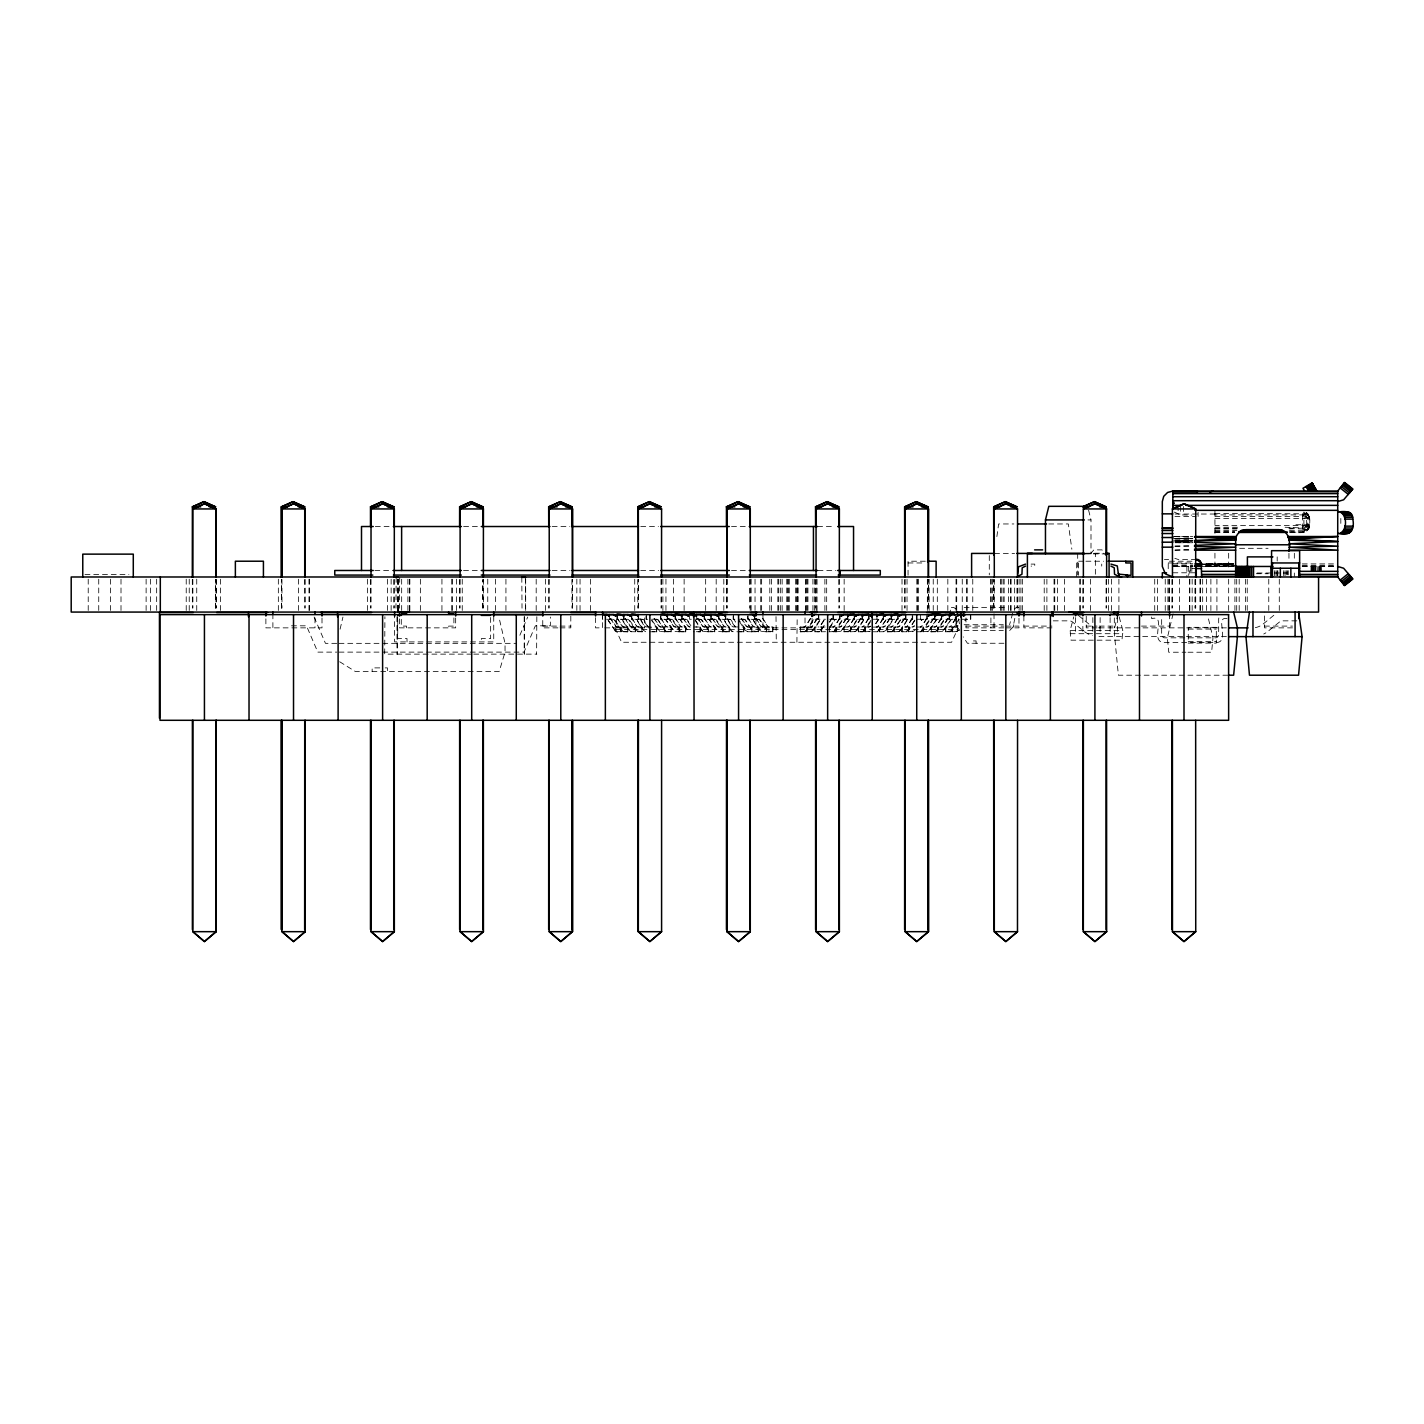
<?xml version="1.0" encoding="UTF-8"?>
<svg xmlns="http://www.w3.org/2000/svg" width="1424" height="1424" viewBox="0 0 1424 1424"><rect width="100%" height="100%" fill="white"/><g stroke="black" fill="none" stroke-linecap="round" stroke-linejoin="round"><path stroke-width="0.75" stroke-dasharray="5 3.75" d="M806.803 631.775L806.821 627.005L806.803 631.775L811.733 631.615M821.328 631.775L821.345 627.005L821.328 631.775L825.884 631.722M835.852 631.775L835.87 627.005L835.852 631.775L841.157 631.473L849.185 620.152A4.681 3.311 -90 0 1 850.431 619.333M850.395 631.775L850.413 627.005L850.395 631.775L855.326 631.615M864.92 631.775L864.938 627.005L864.92 631.775L870.206 631.473M879.445 631.775L879.462 627.005L879.445 631.775L884.001 631.722L892.563 619.921A4.592 3.24 -90 0 1 893.578 619.333L894.806 619.244M893.969 631.775L893.987 627.005L893.969 631.775L898.9 631.615M908.494 631.775L908.512 627.005L908.494 631.775L914.849 630.779M923.019 631.775L923.037 627.005L923.019 631.775L929.035 631.063L936.351 620.152A4.681 3.311 -90 0 1 937.579 619.333L938.38 619.244M937.544 631.775L937.562 627.005L937.544 631.775L942.848 631.473L950.876 620.152A4.681 3.311 -90 0 1 952.122 619.333L952.905 619.244M952.069 631.775L952.086 627.005L952.069 631.775L957.017 631.615M776.009 616.574L776.294 642.26M796.906 642.26L797.191 616.574M1303.903 512.017C1307.641 517.446 1307.641 526.399 1303.903 531.828L1302.64 532.202M956.18 616.574L957.498 629.408L951.606 642.26L621.594 642.26L615.702 629.408L617.019 616.574M1289.485 532.451C1295.591 531.686 1306.805 535.513 1309.421 527.254C1309.635 522.359 1311.219 515.381 1306.146 512.337M1119.193 616.859L1122.842 630.476L1121.97 640.177L1071.008 640.177L1070.136 630.476L1073.767 616.859M996.871 536.581L998.616 523.961L1013.87 523.961M1214.939 516.592L1302.64 516.592L1306.235 512.711L1309.119 516.52L1308.709 525.438L1306.146 531.508M1309.421 525.438L1308.709 528.945L1304.455 532.202L1289.485 532.202M627.361 627.112L627.361 631.775M641.886 627.112L641.886 631.775M656.428 627.112L656.428 631.775M670.971 627.005L670.953 631.775M685.478 627.112L685.478 631.775M700.003 627.112L700.003 631.775M714.528 627.112L714.528 631.775M729.052 627.112L729.052 631.775M743.577 627.112L743.577 631.775M758.12 627.112L758.12 631.775M772.645 627.112L772.645 631.775M1012.678 613.246L1009.58 624.727M1009.652 630.512L1013.123 626.987L1015.383 615.31M1289.485 528.945L1303.903 528.019L1303.903 515.826L1302.64 514.901L1214.939 514.901M340.087 629.177L342.935 617.037M1117.929 614.047L1114.636 627.859L1114.636 636.635L1118.392 675.207L1229.197 675.207M1173.073 613.833L1167.36 637.827L1168.73 652.228L1185.889 652.228M1090.499 553.9L1093.846 549.878L1101.873 549.878L1103.707 551.07M1188.542 575.438L1190.393 568.568L1195.306 568.568M1289.485 531.508L1306.235 531.134L1309.653 525.438L1214.939 525.438M519.867 635.246L527.699 617.037M1214.939 518.407L1309.653 518.407L1306.235 512.711L1308.033 513.975L1306.235 516.503L1304.455 518.407L1302.64 516.592M810.363 618.39L805.503 626.097A4.681 3.311 -90 0 1 804.275 626.916M810.808 618.39L805.717 626.311A4.592 3.24 90 0 1 804.702 626.916L803.474 627.005M817.073 618.39L811.983 626.311A4.592 3.24 -90 0 1 810.986 626.916M817.518 618.39L812.659 626.097A4.681 3.311 90 0 1 811.413 626.916L810.185 627.005M823.731 620.259L820.046 626.097A4.681 3.311 -90 0 1 818.8 626.916M824.176 620.259L820.242 626.311A4.592 3.24 90 0 1 819.227 626.916L817.999 627.005M829.284 622.11L831.598 618.39M829.729 622.11L832.043 618.39M839.43 618.39L834.571 626.097A4.681 3.311 -90 0 1 833.325 626.916M839.857 618.39L834.767 626.311A4.592 3.24 90 0 1 833.752 626.916L832.524 627.005M846.141 618.39L841.05 626.311A4.592 3.24 -90 0 1 840.035 626.916M846.568 618.39L841.709 626.097A4.681 3.311 90 0 1 840.463 626.916L839.234 627.005M853.955 618.39L849.096 626.097A4.681 3.311 -90 0 1 847.85 626.916M854.382 618.39L849.291 626.311A4.592 3.24 90 0 1 848.277 626.916L847.049 627.005M860.666 618.39L855.575 626.311A4.592 3.24 -90 0 1 854.56 626.916M861.093 618.39L856.233 626.097A4.681 3.311 90 0 1 854.987 626.916L853.759 627.005M868.48 618.39L863.62 626.097A4.681 3.311 -90 0 1 862.374 626.916M868.907 618.39L863.816 626.311A4.592 3.24 90 0 1 862.802 626.916L861.573 627.005M883.005 618.39L878.145 626.097A4.681 3.311 -90 0 1 876.899 626.916M883.432 618.39L878.341 626.311A4.592 3.24 90 0 1 877.326 626.916L876.098 627.005M889.715 618.39L884.624 626.311A4.592 3.24 -90 0 1 883.61 626.916M890.142 618.39L885.283 626.097A4.681 3.311 90 0 1 884.055 626.916L882.827 627.005M897.529 618.39L892.67 626.097A4.681 3.311 -90 0 1 891.424 626.916M897.957 618.39L892.866 626.311A4.592 3.24 90 0 1 891.869 626.916L890.641 627.005M904.24 618.39L899.149 626.311A4.592 3.24 -90 0 1 898.135 626.916M904.667 618.39L899.808 626.097A4.681 3.311 90 0 1 898.58 626.916L897.351 627.005M912.054 618.39L907.195 626.097A4.681 3.311 -90 0 1 905.967 626.916M912.481 618.39L907.391 626.311A4.592 3.24 90 0 1 906.394 626.916L905.166 627.005M926.579 618.39L921.72 626.097A4.681 3.311 -90 0 1 920.491 626.916M927.024 618.39L921.933 626.311A4.592 3.24 90 0 1 920.919 626.916L920.118 627.005M933.29 618.39L928.199 626.311A4.592 3.24 -90 0 1 927.202 626.916M933.735 618.39L928.875 626.097A4.681 3.311 90 0 1 927.629 626.916L926.401 627.005M941.104 618.39L936.262 626.097A4.681 3.311 -90 0 1 935.016 626.916M941.549 618.39L936.458 626.311A4.592 3.24 90 0 1 935.443 626.916L934.215 627.005M947.814 618.39L942.724 626.311A4.592 3.24 -90 0 1 941.727 626.916M948.259 618.39L943.4 626.097A4.681 3.311 90 0 1 942.154 626.916L940.926 627.005M955.646 618.39L950.787 626.097A4.681 3.311 -90 0 1 949.541 626.916M956.074 618.39L950.983 626.311A4.592 3.24 90 0 1 949.968 626.916L948.74 627.005M824.247 625.261L820.206 631.063M823.659 626.88L819.12 631.615M829.943 626.88L834.464 619.921A4.592 3.24 -90 0 1 835.461 619.333L836.689 619.244M829.355 628.482L834.66 620.152A4.681 3.311 -90 0 1 835.906 619.333M870.865 620.401L862.713 631.615M870.278 622.021L865.205 630.102L862.339 631.722M875.546 623.641L878.038 619.921A4.592 3.24 -90 0 1 879.053 619.333L880.281 619.244M875.974 623.641L878.234 620.152A4.681 3.311 -90 0 1 879.48 619.333M914.884 620.401L908.797 630.102L905.913 631.722M1309.421 527.254L1307.606 525.438L1307.606 518.407L1309.119 516.52L1308.033 513.975M1285.107 527.254L1303.903 528.019L1307.606 525.438M1014.297 608.974L1016.398 607.407L1019.78 607.372M914.671 620.152L907.711 630.779L901.801 631.775L901.801 627.005L912.303 627.005M914.137 625.848L913.674 626.311A4.592 3.24 -90 0 1 912.677 626.916M914.564 625.848L914.35 626.097A4.681 3.311 90 0 1 913.104 626.916L911.876 627.005M921.168 620.401L921.613 619.921A4.592 3.24 -90 0 1 922.627 619.333L923.856 619.244M921.595 620.401L921.826 620.152A4.681 3.311 -90 0 1 923.055 619.333M957.711 625.848L957.266 626.311A4.592 3.24 -90 0 1 956.252 626.916M958.156 625.848L957.925 626.097A4.681 3.311 90 0 1 956.679 626.916L955.451 627.005M964.742 620.401L965.205 619.921A4.592 3.24 -90 0 1 966.22 619.333L967.003 619.244M965.169 620.401L965.401 620.152A4.681 3.311 -90 0 1 966.647 619.333L967.448 619.244M849.594 630.779L856.572 620.152A4.681 3.311 90 0 1 857.818 619.333L859.046 619.244M899.897 630.779L907.088 619.921A4.592 3.24 -90 0 1 908.103 619.333L909.331 619.244M915.062 630.102L912.624 631.722M958.655 630.102L956.946 631.473M959.082 630.102L956.198 631.722M1302.64 527.254L1304.455 525.438L1308.033 529.87M870.331 626.097L870.1 626.311A4.592 3.24 -90 0 1 869.085 626.916M805.681 631.063L812.979 620.152A4.681 3.311 90 0 1 814.225 619.333L815.454 619.244M855.966 631.063L863.514 619.921A4.592 3.24 -90 0 1 864.528 619.333L865.756 619.244M878.305 631.063L885.621 620.152A4.681 3.311 90 0 1 886.867 619.333L888.095 619.244M892.848 631.063L900.146 620.152A4.681 3.311 90 0 1 901.392 619.333L902.62 619.244M928.608 631.063L936.155 619.921A4.592 3.24 -90 0 1 937.152 619.333L937.953 619.244M950.947 631.063L958.263 620.152A4.681 3.311 90 0 1 959.491 619.333M1306.235 527.343L1308.033 526.079M811.68 631.473L819.939 619.921A4.592 3.24 -90 0 1 820.936 619.333L822.164 619.244M834.019 631.473L842.047 620.152A4.681 3.311 90 0 1 843.275 619.333L844.503 619.244M840.73 631.473L848.989 619.921A4.592 3.24 -90 0 1 849.986 619.333L851.232 619.244M849.683 631.063L843.702 631.775L843.702 627.005L854.186 627.005M855.254 631.473L857.39 630.102L863.709 620.152A4.681 3.311 -90 0 1 864.955 619.333M870.491 631.063L869.049 631.722M877.593 631.473L886.28 619.921A4.592 3.24 90 0 1 887.294 619.333M892.118 631.473L900.822 619.921A4.592 3.24 90 0 1 901.819 619.333M898.829 631.473L900.983 630.102L907.284 620.152A4.681 3.311 -90 0 1 908.53 619.333M899.986 631.063L898.099 631.722M935.71 631.473L943.738 620.152A4.681 3.311 90 0 1 944.966 619.333L946.195 619.244M942.421 631.473L950.68 619.921A4.592 3.24 -90 0 1 951.677 619.333L952.478 619.244M1302.64 531.508L1307.606 528.945L1309.119 527.325L1308.709 525.438M1302.64 514.901L1305.327 513.833L1307.606 514.901L1308.709 518.407M805.397 631.473L800.11 631.775L800.11 627.005L810.612 627.005M819.921 631.473L818.747 631.722M855.682 631.473L854.525 631.722M892.563 631.473L891.388 631.722M920.812 631.615L929.196 620.152A4.681 3.311 90 0 1 930.442 619.333L931.67 619.244M928.323 631.473L927.149 631.722M950.662 631.473L949.488 631.722M804.222 631.722L807.105 630.102L813.656 619.921A4.592 3.24 90 0 1 814.653 619.333M810.932 631.722L813.816 630.102L820.135 620.152A4.681 3.311 -90 0 1 821.363 619.333M833.271 631.722L836.155 630.102L842.705 619.921A4.592 3.24 90 0 1 843.72 619.333M834.09 631.615L829.16 631.775L836.315 631.775L836.315 627.005M847.796 631.722L850.68 630.102L857.23 619.921A4.592 3.24 90 0 1 858.245 619.333M883.574 631.722L886.44 630.102L892.759 620.152A4.681 3.311 -90 0 1 894.005 619.333M892.189 631.615L887.277 631.775L887.277 627.005L897.779 627.005M920.438 631.722L923.322 630.102L929.872 619.921A4.592 3.24 90 0 1 930.869 619.333M934.963 631.722L937.846 630.102L944.397 619.921A4.592 3.24 90 0 1 945.411 619.333M935.764 631.615L930.851 631.775L930.851 627.005L941.353 627.005M868.284 627.005L869.512 626.916A4.681 3.311 90 0 0 870.527 626.311M1192.369 540.586L1175.014 540.906L1192.333 541.245M1175.014 550.073L1192.333 549.255M1175.014 546.104L1192.333 545.445M1205.861 564.296L1233.504 563.94L1205.861 564.616L1233.504 565.239L1201.607 564.723M1192.333 541.102L1175.014 541.476L1192.333 542.241M1192.44 538.432L1175.014 538.806L1192.333 539.233M1205.861 564.42L1233.504 563.94M1192.333 542.74L1175.014 542.74L1192.333 542.508M825.137 627.005L814.635 627.005L814.635 631.775L819.174 631.722M868.729 627.005L858.227 627.005L858.227 631.775L862.766 631.722M955.878 627.005L945.376 627.005L945.376 631.775L951.73 630.779L958.922 619.921A4.592 3.24 90 0 1 959.42 619.565M1205.861 565.631L1235.64 565.292M1201.589 564.278L1233.504 563.922L1205.808 563.904M1201.589 564.135L1233.504 563.922M1235.64 566.165L1205.861 566.254L1233.504 566.467M1214.939 513.459L1305.327 513.833L1302.64 512.337L1302.64 532.451M1175.067 514.028L1214.939 514.028M1174.266 512.088L1180.656 514.901L1191.799 515.114M1174.96 516.485L1196 516.485M1087.954 519.92L1090.998 519.92L1090.998 553.9M1048.74 523.961L1068.356 523.961L1071.845 549.219M1309.653 524.726L1295.626 524.726L1293.028 528.108L1285.498 528.233M375.331 526.524L391.226 526.524M463.619 526.524L481.33 526.524M552.174 526.524L569.885 526.524M640.729 526.524L658.458 526.524M731.509 526.524L747.013 526.524M817.59 526.524L833.485 526.524M1214.939 527.254L1239.058 527.254M1214.939 528.233L1239.2 528.233M1214.939 528.945L1236.869 528.945M1214.939 530.387L1236.869 530.387M1289.485 530.387L1305.327 530.013L1306.235 531.134M1214.939 531.508L1234.679 531.508M1214.939 532.202L1234.679 532.202M1214.939 532.451L1234.679 532.451M1172.842 536.456L1192.796 536.456M1175.031 536.528L1192.529 536.528M1172.842 538.735L1192.796 538.735M1175.067 540.835L1192.796 540.835M1175.067 542.651L1192.796 542.651M1239.61 548.311L1268.054 548.311M1175.014 550.18L1192.333 550.18M1085.871 553.224L1103.529 553.224M994.557 553.42L1014.582 553.42M1084.928 553.42L1095.359 553.42L1095.359 574.851M1084.572 553.9L1105.736 553.9M1164.423 559.454L1168.641 559.454M1196.356 559.454L1178.111 559.454L1174.8 558.297M925.315 561.216L908.049 561.216L908.049 576.987M1083.682 561.216L1076.669 561.216L1076.669 576.987M1085.907 561.216L1103.636 561.216M1191.977 561.216L1168.232 561.216L1168.232 571.149M908.049 562.961L925.315 562.961M1168.232 562.961L1191.977 562.961M1172.842 563.726L1192.796 563.726M1206.075 563.726L1214.939 563.726M1302.248 563.904L1335.498 563.904M1031.083 564.1L1034.75 564.1L1034.75 566.111L1031.083 566.111M1172.842 565.114L1192.796 565.114M1206.075 565.114L1214.939 565.114M1302.248 565.292L1335.498 565.292M1172.842 566.004L1192.796 566.004M1206.075 566.004L1214.939 566.004M1172.842 566.289L1192.796 566.289M1206.075 566.289L1214.939 566.289M1302.248 566.165L1335.498 566.165M1174.853 566.467L1192.956 566.467M1201.607 566.467L1236.246 566.467M1302.248 566.467L1337.884 566.467M374.868 570.49L392.615 570.49M463.512 570.49L479.105 570.49M552.138 570.49L569.956 570.49M640.729 570.49L658.618 570.49M731.509 570.49L747.28 570.49M818.017 570.49L835.959 570.49M1172.842 572.786L1195.306 572.786M1257.107 573L1272.433 573M1274.622 573L1287.759 573M1256.324 573.712L1268.25 573.747M84.977 574.459L128.89 574.459M964.137 607.372L1005.985 607.372M1227.043 618.639C1213.996 615.916 1230.995 642.224 1215.971 642.616L1164.369 642.616C1148.919 642.01 1167.235 614.296 1151.678 618.639L1151.678 613.833M641.957 619.244L631.455 619.244L631.455 614.581M656.482 619.244L645.98 619.244L645.98 614.581M671.007 619.244L660.505 619.244L660.505 614.581M685.531 619.244L675.029 619.244L675.029 614.581M700.074 619.244L689.572 619.244L689.572 614.581M714.599 619.244L704.097 619.244L704.097 614.581M729.124 619.244L718.622 619.244L718.622 614.581M743.648 619.244L733.146 619.244L733.146 614.581M758.173 619.244L747.671 619.244L747.671 614.581M815.026 619.244L825.528 619.244M829.551 619.244L840.053 619.244L840.053 614.581M844.076 619.244L854.578 619.244L854.578 614.581M858.601 619.244L869.103 619.244L869.103 614.581M873.126 619.244L883.628 619.244L883.628 614.581M887.668 619.244L898.17 619.244L898.17 614.581M902.193 619.244L912.695 619.244L912.695 614.581M916.718 619.244L927.22 619.244L927.22 614.581M931.243 619.244L941.745 619.244L941.745 614.581M945.767 619.244L956.269 619.244L956.269 614.581M961.965 619.244L970.794 619.244L970.794 614.581M1053.244 620.846L1069.442 620.846A5.732 5.732 0 0 1 1072.486 621.95L1084.518 631.722A25.65 25.65 0 0 0 1092.368 635.585M1296.819 620.846L1282.597 620.846A5.732 5.732 0 0 0 1279.553 621.95L1267.502 631.722A25.65 25.65 0 0 1 1263.747 634M964.137 624.727L1003.333 624.727M291.475 625.812L306.48 625.812L317.801 652.121L336.776 652.121M542.758 626.097L557.87 626.097M560.024 626.097L570.81 626.097M965.97 626.097L1003.867 626.097M1006.02 626.097L1018.979 626.097M1023.874 626.097L1051.944 626.097M1086.245 626.097L1097.05 626.097M1099.203 626.097L1114.316 626.097M1141.496 626.097L1169.567 626.097M1264.441 626.097L1292.511 626.097M660.896 627.005L671.398 627.005L671.398 631.775L664.26 631.775L664.26 627.005M675.421 627.005L685.923 627.005L685.923 631.775L678.785 631.775L678.785 627.005M693.737 627.005L700.448 627.005L700.448 631.775L693.31 631.775M704.471 627.005L714.973 627.005L714.973 631.775L707.835 631.775L707.835 627.005M719.013 627.005L729.497 627.005L729.497 631.775L722.36 631.775L722.36 627.005M748.063 627.005L758.565 627.005L758.565 631.775L751.409 631.775L751.409 627.005M762.588 627.005L773.09 627.005L773.09 631.775L765.952 631.775L765.952 627.005M829.16 627.005L839.662 627.005M873.197 627.112L883.254 627.005M916.753 627.005L926.828 627.005M557.87 627.859L542.758 627.859L542.758 617.927M560.024 627.859L570.81 627.859L570.81 613.833M604.773 627.859L651.676 627.859M1003.867 627.859L965.97 627.859L965.97 617.927M1006.02 627.859L1018.979 627.859L1018.979 613.833M1051.944 627.859L1023.874 627.859L1023.874 613.833M1097.05 627.859L1086.245 627.859L1086.245 613.833M1099.203 627.859L1226.438 627.859M1292.511 627.859L1264.441 627.859L1264.441 612.071M1188.257 629.088L1216.31 629.088M615.702 629.408L957.498 629.408M964.048 630.512L1003.333 630.512M1070.136 630.476L1122.842 630.476M610.415 618.39L615.275 626.097A4.681 3.311 -90 0 0 616.521 626.916L627.824 627.005L627.824 631.775L620.668 631.775L620.668 627.005M624.94 618.39L629.8 626.097A4.681 3.311 -90 0 0 631.046 626.916L642.349 627.005L642.349 631.775L635.193 631.775L635.193 627.005M649.736 631.775L656.873 631.775L656.873 627.005L645.57 626.916A4.681 3.311 -90 0 1 644.324 626.097L639.465 618.39M736.884 631.775L744.04 631.775L744.04 627.005L732.737 626.916A4.681 3.311 -90 0 1 731.491 626.097L726.632 618.39M800.11 631.775L807.248 631.775L807.248 627.005M814.635 631.775L821.79 631.775L821.79 627.005M843.702 631.775L850.84 631.775L850.84 627.005M858.227 631.775L865.365 631.775L865.365 627.005M872.752 631.775L879.89 631.775L879.89 627.005M887.277 631.775L894.414 631.775L894.414 627.005M901.801 631.775L908.939 631.775L908.939 627.005M916.326 631.775L923.464 631.775L923.464 627.005M930.851 631.775L938.007 631.775L938.007 627.005M945.376 631.775L952.531 631.775L952.531 627.005M1070.136 633.698L1122.842 633.698M1226.438 636.635L1098.135 636.581M1188.257 641.37L1216.31 641.37M1003.92 643.256L967.412 643.256L963.265 636.884M336.776 643.345L325.455 643.345L314.134 617.037M339.001 643.345L516.378 643.345M339.001 652.121L524.032 652.121L535.353 625.812L550.358 625.812L550.358 617.037M1188.025 652.228L1211.61 652.228L1212.981 637.827L1208.228 617.838M471.878 654.132L384.694 654.132L384.907 616.699M473.765 654.132L536.83 654.132M379.799 667.892L372.162 667.892L372.162 671.398M385.192 667.892L387.435 667.892L387.435 671.398M1172.842 540.924L1192.333 540.978M1175.014 538.824L1192.351 538.913M766.397 631.775L766.379 627.005L766.397 631.775L761.092 631.473M773.09 631.775L766.753 630.779L759.544 619.921A4.592 3.24 -90 0 0 758.547 619.333M739.483 631.722L744.04 631.775M751.872 631.775L751.854 627.005L751.872 631.775L747.315 631.722L739.198 620.401M758.565 631.775L752.228 630.779L745.019 619.921A4.592 3.24 -90 0 0 744.004 619.333M722.805 631.775L722.787 627.005L722.805 631.775L717.518 631.473L709.49 620.152A4.681 3.311 90 0 0 708.244 619.333L707.443 619.244M724.958 631.722L729.497 631.775M700.448 631.775L696.336 631.722M708.28 631.775L708.262 627.005L708.28 631.775L702.993 631.473M714.973 631.775L708.636 630.779L701.445 619.921A4.592 3.24 -90 0 0 700.43 619.333M679.23 631.775L679.212 627.005L679.23 631.775L673.926 631.473L665.916 620.152A4.681 3.311 90 0 0 664.67 619.333L663.869 619.244M681.384 631.722L685.923 631.775M652.334 631.722L656.873 631.775M664.705 631.775L664.688 627.005L664.705 631.775L659.401 631.473L651.605 620.401M671.398 631.775L666.112 631.473M631.099 631.722L635.656 631.775L635.656 627.112L635.656 631.775M642.349 631.775L636.012 630.779L628.803 619.921A4.592 3.24 -90 0 0 627.788 619.333L627.005 619.244M621.131 631.775L621.113 627.005L621.131 631.775L615.827 631.473M627.824 631.775L622.911 631.615M1205.861 565.737L1233.504 566.147M1175.014 536.581L1192.351 537.346M1175.014 546.211L1192.333 546.496M757.746 619.244L758.974 619.333A4.681 3.311 -90 0 1 760.22 620.152L768.23 631.473M751.035 619.244L752.264 619.333A4.592 3.24 90 0 1 753.26 619.921L760.808 631.063M743.221 619.244L744.449 619.333A4.681 3.311 -90 0 1 745.678 620.152L751.997 630.102L754.453 631.722M728.696 619.244L729.925 619.333A4.681 3.311 -90 0 1 731.153 620.152L735.443 626.88M721.986 619.244L723.214 619.333A4.592 3.24 90 0 1 724.211 619.921L731.42 630.779M714.154 619.244L715.382 619.333A4.681 3.311 -90 0 1 716.628 620.152L724.656 631.473M707.888 619.244L708.671 619.333A4.592 3.24 90 0 1 709.686 619.921L717.945 631.473M769.725 627.005L768.497 626.916A4.592 3.24 -90 0 1 767.5 626.311L762.41 618.39M699.629 619.244L700.857 619.333A4.681 3.311 -90 0 1 702.103 620.152L708.422 630.102L710.861 631.722M763.015 627.005L761.787 626.916A4.681 3.311 -90 0 1 760.541 626.097L755.681 618.39M755.201 627.005L753.972 626.916A4.592 3.24 -90 0 1 752.958 626.311L747.867 618.39M685.104 619.244L686.332 619.333A4.681 3.311 -90 0 1 687.578 620.152L690.854 625.261M748.49 627.005L747.262 626.916A4.681 3.311 -90 0 1 746.016 626.097L741.156 618.39M678.821 619.244L679.622 619.333A4.592 3.24 90 0 1 680.636 619.921L688.184 631.063M678.394 619.244L679.195 619.333A4.681 3.311 90 0 1 680.441 620.152L686.76 630.102L689.625 631.722M670.579 619.244L671.808 619.333A4.681 3.311 -90 0 1 673.054 620.152L681.081 631.473M664.296 619.244L665.097 619.333A4.592 3.24 90 0 1 666.112 619.921L674.371 631.473M726.151 627.005L724.923 626.916A4.592 3.24 -90 0 1 723.908 626.311L718.817 618.39M656.055 619.244L657.283 619.333A4.681 3.311 -90 0 1 658.529 620.152L665.489 630.779M719.44 627.005L718.212 626.916A4.681 3.311 -90 0 1 716.966 626.097L712.107 618.39M711.626 627.005L710.398 626.916A4.592 3.24 -90 0 1 709.383 626.311L704.293 618.39M641.53 619.244L642.758 619.333A4.681 3.311 -90 0 1 644.004 620.152L648.276 626.88M704.916 627.005L703.687 626.916A4.681 3.311 -90 0 1 702.441 626.097L697.582 618.39M634.819 619.244L636.047 619.333A4.592 3.24 90 0 1 637.044 619.921L643.612 630.102L646.051 631.722M695.873 626.916L697.101 627.005M690.391 627.005L689.163 626.916A4.681 3.311 -90 0 1 687.917 626.097L683.057 618.39M620.294 619.244L621.523 619.333A4.592 3.24 90 0 1 622.519 619.921L630.067 631.063M682.559 627.005L681.331 626.916A4.592 3.24 -90 0 1 680.334 626.311L675.243 618.39M612.48 619.244L613.263 619.333A4.592 3.24 -90 0 1 614.278 619.921L620.828 630.102L623.712 631.722M675.848 627.005L674.62 626.916A4.681 3.311 -90 0 1 673.392 626.097L668.532 618.39M668.034 627.005L666.806 626.916A4.592 3.24 -90 0 1 665.809 626.311L660.718 618.39M661.323 627.005L660.095 626.916A4.681 3.311 -90 0 1 658.867 626.097L654.008 618.39M638.984 627.005L637.756 626.916A4.592 3.24 -90 0 1 636.742 626.311L631.651 618.39M632.274 627.005L631.473 626.916A4.592 3.24 90 0 1 630.476 626.311L625.385 618.39M624.46 627.005L623.231 626.916A4.592 3.24 -90 0 1 622.217 626.311L617.126 618.39M617.749 627.005L616.948 626.916A4.592 3.24 90 0 1 615.933 626.311L610.843 618.39M747.742 631.722L744.859 630.102L738.771 620.401M733.218 631.722L730.334 630.102L724.015 620.152A4.681 3.311 90 0 0 722.769 619.333M732.773 631.722L731.331 631.063M667.286 631.722L665.4 631.063M645.624 631.722L643.167 630.102L636.848 620.152A4.681 3.311 90 0 0 635.62 619.333M631.526 631.722L630.351 631.473M1309.421 516.592L1309.421 518.407M1303.903 515.826L1308.033 517.766M725.03 631.615L722.52 630.102L715.969 619.921A4.592 3.24 -90 0 0 714.955 619.333M681.437 631.615L678.945 630.102L672.395 619.921A4.592 3.24 -90 0 0 671.38 619.333M631.152 631.615L628.643 630.102L622.324 620.152A4.681 3.311 90 0 0 621.078 619.333M1302.64 528.945L1305.327 530.013L1303.903 528.019M959.634 630.334L956.75 626.222L954.739 615.31M761.52 631.473L759.384 630.102L753.065 620.152A4.681 3.311 90 0 0 751.836 619.333M703.42 631.473L701.284 630.102L695.179 620.401M659.828 631.473L652.032 620.401M637.489 631.473L629.479 620.152A4.681 3.311 -90 0 0 628.233 619.333L616.93 619.244L616.93 614.581M622.964 631.473L614.937 620.152A4.681 3.311 -90 0 0 613.708 619.333L602.405 619.244L602.405 614.581M615.115 631.063L616.254 631.473M339.695 661.768L355.163 671.398L499.237 671.398L505.039 652.121L505.039 643.345L498.898 617.037M702.708 631.063L695.624 620.401M665.827 631.063L657.852 619.921A4.592 3.24 -90 0 0 656.856 619.333M615.542 631.063L608.03 620.401M1078.288 615.346L1088.915 624.05A16.874 16.874 0 0 0 1093.027 626.524M615.204 630.779L608.457 620.401M955.824 608.974L953.724 607.407L950.342 607.372L950.342 613.157M1306.235 516.503L1307.606 518.407M735.015 626.88L730.494 619.921A4.592 3.24 -90 0 0 729.48 619.333M690.426 625.261L686.92 619.921A4.592 3.24 -90 0 0 685.905 619.333M647.849 626.88L643.328 619.921A4.592 3.24 -90 0 0 642.331 619.333M762.837 618.39L767.696 626.097A4.681 3.311 90 0 0 768.924 626.916M756.126 618.39L761.217 626.311A4.592 3.24 90 0 0 762.214 626.916M748.312 618.39L753.154 626.097A4.681 3.311 90 0 0 754.4 626.916M741.601 618.39L746.692 626.311A4.592 3.24 90 0 0 747.689 626.916M733.342 618.39L735.656 622.11M727.059 618.39L732.15 626.311A4.592 3.24 90 0 0 733.164 626.916M719.245 618.39L724.104 626.097A4.681 3.311 90 0 0 725.35 626.916M712.534 618.39L717.625 626.311A4.592 3.24 90 0 0 718.639 626.916M704.72 618.39L709.579 626.097A4.681 3.311 90 0 0 710.825 626.916M698.009 618.39L703.1 626.311A4.592 3.24 90 0 0 704.115 626.916M683.484 618.39L688.575 626.311A4.592 3.24 90 0 0 689.59 626.916M675.67 618.39L680.53 626.097A4.681 3.311 90 0 0 681.776 626.916M668.96 618.39L674.05 626.311A4.592 3.24 90 0 0 675.065 626.916M661.145 618.39L666.005 626.097A4.681 3.311 90 0 0 667.251 626.916M654.435 618.39L659.526 626.311A4.592 3.24 90 0 0 660.522 626.916M639.91 618.39L645.001 626.311A4.592 3.24 90 0 0 645.998 626.916M632.096 618.39L636.937 626.097A4.681 3.311 90 0 0 638.183 626.916M617.553 618.39L622.413 626.097A4.681 3.311 90 0 0 623.659 626.916M959.42 623.748L957.444 613.246M1088.612 510.201L1090.998 519.92M945.821 627.005L945.839 631.775M931.296 627.005L931.314 631.775M902.229 627.005L902.246 631.775M887.704 627.005L887.722 631.775M858.654 627.005L858.672 631.775M844.129 627.005L844.147 631.775M829.605 627.005L829.622 631.775M815.08 627.005L815.098 631.775M800.537 627.005L800.555 631.775M1340.821 518.407L1340.821 526.827M1321.276 566.467L1321.383 571.736M1320.689 566.467L1320.76 571.736M1320.582 566.467L1320.44 571.736M1320.137 566.467L1320.137 571.736M1319.87 566.467L1319.87 571.736M1319.354 566.467L1319.354 571.736M1318.321 566.467L1318.321 571.736M1317.111 566.467L1317.289 571.736M1315.794 566.467L1315.794 571.736M1315.189 566.467L1315.189 571.736M1314.993 566.467L1314.993 571.736M1313.96 566.467L1313.96 571.736M1313.604 566.467L1313.604 571.736M1312.928 566.467L1312.928 571.736M1312.447 566.467L1312.447 571.736M1312.145 566.467L1312.145 571.736M1311.86 566.467L1311.86 571.736M1311.7 566.467L1311.593 571.736M1311.006 566.467L1311.006 571.736M1294.327 553.242L1294.327 561.715M1294.327 573L1294.327 576.524M1288.951 553.313L1288.951 560.753M1288.257 570.686L1288.257 574.887M1287.421 570.686L1287.421 574.887M1286.335 570.686L1286.335 574.887M1285.053 570.686L1285.053 576.987M1283.7 570.686L1283.7 576.987M1279.286 579.194L1279.286 612.071M1277.844 570.686L1277.844 576.987M1277.186 556.891L1277.186 561.038M1277.15 570.686L1277.15 576.987M1276.029 570.686L1276.029 576.987M1274.569 570.686L1274.569 576.987M1268.766 579.194L1268.766 612.071M1247.228 579.194L1247.228 612.071M1245.43 579.194L1245.43 612.071M1239.183 579.194L1239.183 612.071M1236.708 579.194L1236.708 612.071M1234.911 579.194L1234.911 612.071M1228.663 553.242L1228.663 568.051M1228.663 579.194L1228.663 612.071M1216.915 579.194L1216.915 612.071M1214.939 510.86L1214.939 534.427M1214.939 553.188L1214.939 566.467M1210.881 579.194L1210.881 612.071M1206.395 579.194L1206.395 612.071M1202.675 579.194L1202.675 612.071M1200.539 579.194L1200.539 612.071M1199.969 579.194L1199.969 612.071M1198.1 512.284L1198.1 516.485M1195.662 579.39L1195.733 608.012M1195.181 579.497L1195.181 608.119M1195.128 579.497L1195.128 608.119M1192.155 579.194L1192.155 612.071M1191.835 566.467L1191.835 574.887M1190.393 566.467L1190.393 574.887M1189.841 579.194L1189.841 612.071M1189.449 579.194L1189.449 612.071M1188.702 566.467L1188.702 574.887M1186.886 566.467L1186.886 576.987M1183.38 506.481L1183.38 515.114M1180.656 506.285L1180.656 514.901M1179.481 579.194L1179.481 612.071M1178.111 505.68L1178.111 514.295M1172.415 579.39L1172.468 608.012M1171.934 579.497L1171.881 608.119M1169.567 613.833L1169.567 627.859M1169.318 579.194L1169.318 612.071M1168.962 579.194L1168.962 612.071M1167.911 579.194L1167.911 612.071M1165.241 579.194L1165.241 612.071M1157.392 579.194L1157.392 612.071M1154.722 579.194L1154.722 612.071M1118.908 579.194L1118.908 612.071M1117.377 617.589L1117.377 633.698M1114.316 617.927L1114.316 627.859M1111.432 579.194L1111.432 612.071M1110.115 617.589L1110.115 633.698M1108.388 579.194L1108.388 612.071M1106.644 579.39L1106.573 608.012M1106.11 579.497L1106.039 608.119M1101.713 564.1L1101.713 566.111M1100.129 617.589L1100.129 633.698M1092.849 617.589L1092.849 633.698M1090.392 579.194L1090.392 612.071M1083.379 579.39L1083.326 608.012M1082.845 579.497L1082.792 608.119M1082.863 617.589L1082.863 633.698M1080.211 579.194L1080.211 612.071M1079.873 579.194L1079.873 612.071M1078.431 562.961L1078.431 575.243M1077.683 553.42L1077.683 574.851M1075.583 617.589L1075.583 633.698M1064.565 579.194L1064.565 612.071M1057.409 579.194L1057.409 612.071M1054.757 579.194L1054.757 612.071M1054.045 579.194L1054.045 612.071M1046.889 579.194L1046.889 612.071M1044.219 579.194L1044.219 612.071M1022.343 579.194L1022.343 612.071M1020.901 579.194L1020.901 612.071M1019.103 579.194L1019.103 612.071M1017.484 579.39L1017.555 608.012M1016.95 579.497L1017.021 608.119M1014.653 579.194L1014.653 612.071M1011.111 579.194L1011.111 612.071M1010.381 579.194L1010.381 612.071M1008.584 579.194L1008.584 612.071M1004.134 579.194L1004.134 612.071M1003.083 579.194L1003.083 612.071M1001.286 579.194L1001.286 612.071M1000.591 579.194L1000.591 612.071M994.308 579.39L994.237 608.012M994.023 613.833L994.023 627.859M992.564 579.194L992.564 612.071M991.122 579.194L991.122 612.071M990.766 579.194L990.766 612.071M990.908 617.927L990.908 627.859M989.288 555.574L989.288 574.851M976.081 643.256L976.081 640.925L971.987 640.925L971.987 643.256M972.77 579.194L972.77 612.071M970.367 614.581L970.367 619.244M967.234 579.194L967.234 612.071M966.558 579.194L966.558 612.071M962.25 579.194L962.25 612.071M956.714 579.194L956.714 612.071M956.038 579.194L956.038 612.071M955.842 614.581L955.842 619.244M949.559 614.581L949.559 619.244M949.132 614.581L949.132 619.244M947.832 579.194L947.832 612.071M941.317 614.581L941.317 619.244M937.312 579.194L937.312 612.071M935.034 614.581L935.034 619.244M934.607 614.581L934.607 619.244M933.236 579.194L933.236 612.071M929.142 579.194L929.142 612.071M927.932 579.497L927.861 608.119M927.344 579.194L927.344 612.071M926.793 614.581L926.793 619.244M920.509 614.581L920.509 619.244M918.605 579.194L918.605 612.071M917.554 579.194L917.554 612.071M916.825 579.194L916.825 612.071M912.25 614.581L912.25 619.244M907.035 579.194L907.035 612.071M905.984 614.581L905.984 619.244M905.539 614.581L905.539 619.244M905.219 579.39L905.148 608.012M904.614 579.497L904.685 608.119M902.015 579.194L902.015 612.071M897.725 614.581L897.725 619.244M891.46 614.581L891.46 619.244M891.015 614.581L891.015 619.244M883.2 614.581L883.2 619.244M876.917 614.581L876.917 619.244M868.676 614.581L868.676 619.244M862.392 614.581L862.392 619.244M861.965 614.581L861.965 619.244M854.151 614.581L854.151 619.244M847.867 614.581L847.867 619.244M847.44 614.581L847.44 619.244M844.147 579.194L844.147 612.071M839.626 614.581L839.626 619.244M839.323 579.39L839.377 608.012M838.789 579.497L838.843 608.119M833.343 614.581L833.343 619.244M832.915 614.581L832.915 619.244M826.668 579.194L826.668 612.071M824.888 579.194L824.888 612.071M818.818 614.581L818.818 619.244M818.391 614.581L818.391 619.244M817.038 579.39L817.038 611.715M816.148 579.194L816.148 612.071M815.596 579.497L815.525 608.119M814.368 579.194L814.368 612.071M812.926 579.194L812.926 612.071M812.054 617.998L812.054 627.859L755.913 627.859L755.913 616.022M807.942 579.194L807.942 612.071M807.07 579.194L807.07 612.071M806.18 579.194L806.18 612.071M805.539 579.39L805.539 611.715M805.023 617.927L805.023 627.859M798.152 579.194L798.152 612.071M797.422 579.194L797.422 612.071M797.28 579.194L797.28 612.071M796.55 579.194L796.55 612.071M795.66 579.194L795.66 612.071M789.252 579.194L789.252 612.071M788.362 579.194L788.362 612.071M787.632 579.194L787.632 612.071M786.76 579.194L786.76 612.071M782.132 579.194L782.132 612.071M780.334 579.194L780.334 612.071M778.714 579.194L778.714 612.071M777.842 579.194L777.842 612.071M771.594 579.194L771.594 612.071M769.814 579.194L769.814 612.071M762.944 613.833L762.944 627.859M761.644 579.194L761.644 612.071M760.719 579.194L760.719 612.071M755.04 579.194L755.04 612.071M754.809 614.581L754.809 619.244M754.382 614.581L754.382 619.244M751.124 579.194L751.124 612.071M750.199 579.194L750.199 612.071M749.7 579.497L749.754 608.119M748.098 614.581L748.098 619.244M733.574 614.581L733.574 619.244M727.041 579.39L727.041 608.012M726.988 579.39L726.988 608.012M726.436 579.497L726.507 608.119M725.759 614.581L725.759 619.244M725.332 614.581L725.332 619.244M723.819 579.194L723.819 612.071M719.049 614.581L719.049 619.244M716.183 579.194L716.183 612.071M711.235 614.581L711.235 619.244M710.807 614.581L710.807 619.244M705.663 579.194L705.663 612.071M704.524 614.581L704.524 619.244M696.71 614.581L696.71 619.244M684.125 579.194L684.125 612.071M682.185 614.581L682.185 619.244M681.758 614.581L681.758 619.244M675.474 614.581L675.474 619.244M673.41 579.194L673.588 612.071M667.66 614.581L667.66 619.244M667.215 614.581L667.215 619.244M665.951 579.194L665.951 612.071M662.89 579.194L662.89 612.071M661.59 579.39L661.537 608.012M661.003 579.497L661.056 608.119M660.95 614.581L660.95 619.244M646.407 614.581L646.407 619.244M644.663 617.927L644.663 627.859M638.593 614.581L638.593 619.244M638.166 614.581L638.166 619.244M637.738 579.497L637.81 608.119M634.73 579.194L634.73 612.071M631.882 614.581L631.882 619.244M624.068 614.581L624.068 619.244M623.641 614.581L623.641 619.244M617.357 614.581L617.357 619.244M609.543 614.581L609.543 619.244M602.566 613.833L602.566 627.859L595.552 627.859L595.552 616.022M590.568 579.194L590.568 612.071M580.049 579.194L580.049 612.071M576.845 579.194L576.845 612.071M571.914 579.497L571.967 608.119M549.201 579.39L549.255 608.012M548.721 579.497L548.667 608.119M545.623 579.194L545.623 612.071M536.83 616.699L536.617 654.132M536.189 579.194L536.189 612.071M525.67 579.194L525.67 612.071M525.349 577.343L525.563 608.173M524.495 616.699L524.495 654.132M524.192 616.699L524.192 654.132M521.807 577.343L522.021 608.173M505.929 579.194L505.929 612.071M495.392 579.194L495.392 612.071M493.736 616.325L493.736 641.904L394.626 641.904L394.626 616.325M490.639 617.5L490.639 638.575L481.348 638.575L481.348 641.904M487.756 579.194L487.756 612.071M483.43 579.39L483.359 608.012M462.248 579.194L462.248 612.071M460.166 579.39L460.112 608.012M459.632 579.497L459.578 608.119M456.534 579.194L456.534 612.071M455.662 617.998L455.662 627.859L399.521 627.859L399.521 616.022M453.9 617.927L453.9 626.097L448.631 626.097L448.631 627.859M452.458 579.194L452.458 612.071M451.728 579.194L451.728 612.071M441.938 579.194L441.938 612.071M420.365 579.194L420.365 612.071M409.845 579.194L409.845 612.071M409.507 579.39L409.507 611.715M407.905 579.194L407.905 612.071M407.015 641.904L407.015 638.575L397.723 638.575L397.723 617.5M406.552 627.859L406.552 626.097L401.283 626.097L401.283 617.927M401.675 579.194L401.675 612.071M399.717 577.343L399.503 608.173M398.649 579.194L398.649 612.071M398.097 579.194L398.097 612.071M398.008 579.39L398.008 611.715M397.385 579.194L397.385 612.071M397.332 616.699L397.332 654.132M397.029 616.699L397.029 654.132M396.175 577.343L395.961 608.173M394.27 579.39L394.341 608.012M393.807 579.497L393.736 608.119M391.137 579.194L391.137 612.071M387.559 579.194L387.559 612.071M371.023 579.39L371.077 608.012M370.489 579.497L370.543 608.119M367.428 579.194L367.428 612.071M322.002 617.998L322.002 627.859L265.879 627.859L265.879 616.022M314.989 617.927L314.989 627.859M309.56 579.194L309.56 612.071M308.99 579.194L308.99 612.071M305.181 579.39L305.252 608.012M304.647 579.497L304.718 608.119M298.47 579.194L298.47 612.071M281.934 579.39L282.005 608.012M278.339 579.194L278.339 612.071M272.892 613.833L272.892 627.859M220.453 579.194L220.453 612.071M216.163 579.39L216.163 608.012M216.11 579.39L216.11 608.012M196.743 579.194L196.743 612.071M192.845 579.39L192.916 608.012M192.311 579.497L192.382 608.119M189.232 579.194L189.232 612.071M186.224 579.194L186.224 612.071M156.658 579.194L156.658 612.071M150.588 579.194L150.588 612.071M146.12 579.194L146.12 612.071M121.004 579.194L121.004 612.071M110.485 579.194L110.485 612.071M98.737 579.194L98.737 612.071M88.217 579.194L88.217 612.071M1013.746 624.727A12.852 12.852 0 0 1 1013.123 626.987M956.999 626.987A12.852 12.852 0 0 1 956.376 624.727M1218.855 617.98A6.194 6.194 0 0 0 1218.677 619.422L1218.677 634.623A3.507 3.507 0 0 1 1218.303 636.225L1216.915 637.578A2.581 2.581 0 0 1 1215.829 637.827L1164.512 637.827A2.581 2.581 0 0 1 1163.426 637.578L1162.037 636.225A3.507 3.507 0 0 1 1161.664 634.623L1161.664 619.422A6.194 6.194 0 0 0 1161.486 617.98M1255.309 627.61A16.874 16.874 0 0 0 1263.106 624.05L1273.732 615.346A14.507 14.507 0 0 1 1275.779 613.958M1099.613 627.859A16.874 16.874 0 0 1 1098.634 627.824M1216.31 627.325L1188.257 627.325L1188.257 643.114L1216.31 643.114L1216.31 627.325M993.756 608.119L993.756 579.497L993.703 608.119M928.466 608.012L928.466 579.39L928.412 608.012M638.344 608.012L638.344 579.39L638.29 608.012M572.501 608.012L572.501 579.39L572.448 608.012M482.878 608.119L482.878 579.497L482.825 608.119M281.454 608.119L281.454 579.497L281.4 608.119M215.629 608.119L215.629 579.497L215.558 608.119"/><path stroke-width="1.5" d="M1235.64 576.987L1235.64 540.159C1235.569 534.57 1240.571 529.621 1246.16 529.639L1278.432 529.639C1289.432 529.764 1290.625 543.167 1288.951 551.195M1194.505 541.049L1235.64 540.159L1236.281 536.528L1194.718 536.528M1235.64 540.159L1235.979 537.524L1194.611 536.866M1340.215 533.146C1347.282 530.226 1347.282 515.025 1340.215 512.106M1337.723 533.146C1349.649 537.204 1355.096 529.799 1352.8 519.119C1353.512 510.629 1343.58 511.02 1337.723 512.106M1298.563 612.071L1302.088 636.635L1298.563 675.207L1249.471 675.207L1245.964 636.635L1249.471 612.071M963.318 616.04L963.728 611.697M1235.694 539.144L1236.281 536.528L1235.694 539.144L1235.979 537.524M1117.448 616.022L1118.392 612.071M1045.465 553.9L1045.465 519.92L1048.812 506.321L1087.651 506.321M1017.733 574.157L1018.445 566.841L1025.547 564.1M1337.723 566.467L1343.615 568.229L1352.8 579.016L1344.576 585.584L1337.723 576.987L1337.723 491.049L1344.576 482.451L1352.8 489.019L1343.615 499.806L1337.723 501.568M811.822 616.129L814.706 614.527M812.267 616.129L814.332 614.634M840.89 616.129L843.382 614.634M841.317 616.129L843.026 614.776M847.6 616.129L850.466 614.527M848.028 616.129L849.736 614.776M855.415 616.129L858.28 614.527M855.842 616.129L857.907 614.634L862.392 614.581M862.125 616.129L864.261 614.776M862.552 616.129L863.549 615.186M869.939 616.129L872.378 614.527L876.917 614.581M870.367 616.129L872.805 614.527M876.65 616.129L879.534 614.527M877.077 616.129C880.513 612 890.854 615.613 876.49 614.581M884.464 616.129L886.173 614.776L891.46 614.581M884.891 616.129L886.6 614.776M891.175 616.129C894.414 611.946 905.682 615.72 891.015 614.581M891.602 616.129L894.058 614.527M898.989 616.129L901.125 614.776M899.416 616.129L900.413 615.186M928.039 616.129C931.1 612.16 949.452 615.239 936.458 614.776M928.484 616.129L930.175 614.776M934.749 616.129L937.633 614.527M935.194 616.129L936.173 615.186M942.563 616.129L944.699 614.776M949.292 616.129L951.784 614.634M949.719 616.129L951.428 614.776M957.533 616.129L959.972 614.527M963.817 616.129L964.796 615.186M483.359 931.67L471.682 941.549L460.112 931.67L460.166 720.295M572.448 931.67L560.771 941.549L549.201 931.67L572.501 931.67L572.501 720.295L572.448 931.67L560.771 941.549L549.255 931.67L549.201 720.295M928.466 931.67L905.148 931.67L916.736 941.549L928.466 931.67L928.412 720.295L928.466 931.67L916.736 941.549L905.148 931.67L905.148 720.295M1106.573 931.67L1094.914 941.549L1083.326 931.67L1083.379 720.295M216.163 720.295L216.163 931.67L204.433 941.549L192.845 931.67L192.916 720.295M483.43 931.67L471.682 941.549L460.166 931.67L483.43 931.67L483.359 720.295M1106.644 931.67L1094.914 941.549L1083.379 931.67L1106.644 931.67L1106.573 720.295M957.747 615.471L964.084 614.581M1340.198 580.102L1348.421 573.534M1341.337 581.526L1349.56 574.958M1342.387 582.843L1350.611 576.275M1343.295 583.982L1351.518 577.414M1343.989 584.855L1352.213 578.286M1344.434 585.406L1352.658 578.838M943.56 615.186L945.073 614.634M298.31 506.837L304.718 506.837L293.041 501.657L281.4 506.837L281.454 577.29L281.4 506.837L293.041 501.657L304.718 506.837L304.718 577.29M549.255 508.938L560.842 503.758L572.501 508.938L572.501 577.183L572.448 508.938L560.842 503.758L549.201 508.938L549.255 577.183M638.29 508.938L661.59 508.938L649.914 503.758L638.29 508.938L638.344 577.183L638.29 508.938L649.914 503.758L661.59 508.938L661.537 577.183M815.596 506.837L827.166 501.657L838.843 506.837L838.789 526.649M1016.95 506.837L1005.344 501.657L993.703 506.837L993.756 555.271L993.703 506.837L1005.344 501.657L1017.021 506.837L1010.613 506.837M994.308 508.938L1005.878 503.758L1017.555 508.938L1017.484 577.183M1082.845 506.837L1094.433 501.657L1106.11 506.837L1106.039 555.271M1172.468 508.938L1184.056 503.758L1195.733 508.938L1195.662 577.183M726.988 577.183L726.988 508.938L738.629 503.758L750.288 508.938L750.288 577.183M815.596 526.649L815.525 506.837L827.166 501.657L838.789 506.837L832.435 506.837M994.237 508.938L1005.878 503.758L1017.484 508.938L994.237 508.938L994.308 577.183M1172.415 508.938L1184.056 503.758L1195.662 508.938L1172.415 508.938L1172.468 577.183M1209.688 491.992L1213.195 491.049M863.834 614.776L869.103 614.474L861.965 614.581M849.665 614.634L854.578 614.474L847.44 614.581M930.121 614.634L935.034 614.581M1016.754 576.862L1021.951 574.264L1022.201 567.784L1025.547 566.111M1337.723 491.049L1172.842 491.049L1167.591 492.455L1163.728 496.317L1162.322 501.568L1162.322 566.467L1165.402 573.908L1172.842 576.987M1288.916 539.144L1288.311 536.528L1288.916 539.144L1337.723 536.528L1288.311 536.528L1288.916 539.144L1337.723 541.529L1288.951 543.826L1337.723 546.175L1288.951 547.208L1337.723 550.18L1288.951 550.18M1194.54 540.497L1235.765 538.521L1194.54 537.222M1194.505 549.148L1235.64 547.208L1194.505 546.531M1194.505 545.374L1235.64 543.826L1194.505 542.313M1288.756 538.13L1337.723 536.528M843.328 614.527L847.867 614.581M901.428 614.527L905.984 614.581M945.02 614.527L949.559 614.581M1172.842 491.191L1197.406 491.191M1197.406 491.636L1172.842 491.636L1337.723 491.707M1172.842 493.63L1337.723 493.63M1172.842 496.709L1337.723 496.709M1172.842 500.696L1337.723 500.696M1172.842 505.36L1181.635 505.36M1186.032 505.36L1337.723 505.36M200.766 506.837L192.311 506.837L203.952 501.657L215.629 506.837L209.221 506.837M281.4 506.837L287.737 506.837M378.944 506.837L370.489 506.837L370.489 526.649M387.399 506.837L393.807 506.837L393.807 526.649M465.915 506.837L459.578 506.837L471.219 501.657L482.878 506.837L482.878 526.649L482.825 506.837L471.219 501.657L459.632 506.837L459.578 526.649M476.488 506.837L482.878 506.837M557.122 506.837L548.667 506.837L548.721 526.649M565.577 506.837L571.967 506.837L571.914 526.649M644.093 506.837L637.738 506.837L649.38 501.657L661.056 506.837L654.648 506.837M734.891 506.837L726.436 506.837L726.436 526.649M743.346 506.837L749.754 506.837L749.754 526.649M815.525 506.837L821.879 506.837M913.069 506.837L904.614 506.837L904.685 577.29M921.524 506.837L927.932 506.837L927.861 561.893M993.703 506.837L1000.04 506.837M1089.129 506.837L1082.792 506.837L1094.433 501.657L1106.039 506.837L1099.702 506.837M216.163 577.183L216.163 508.938L192.845 508.938L192.845 577.183M483.359 577.183L483.43 508.938L460.112 508.938L460.112 577.183M549.201 508.938L572.501 508.938M726.988 508.938L750.288 508.938L738.629 503.758L727.041 508.938L727.041 577.183M928.412 508.938L916.789 503.758L905.219 508.938L916.789 503.758L928.466 508.938L928.412 577.183L928.466 508.938L905.148 508.938L905.219 577.183M1194.825 510.344L1337.723 510.344M1341.372 512.337L1349.471 512.337M1342.458 513.032L1350.557 513.032M1162.322 513.85L1172.842 513.85M1343.384 514.153L1351.483 514.153M1344.096 515.613L1352.195 515.613M1344.541 517.304L1352.64 517.304M1344.701 519.119L1352.8 519.119M1045.465 519.92L1084.323 519.92M1018.231 523.961L1046.569 523.961M1344.701 526.132L1352.8 526.132M373.248 526.524L361.5 526.524L361.5 570.49M393.309 526.524L461.394 526.524M481.33 526.524L549.967 526.524M572.092 526.524L638.522 526.524M660.665 526.524L729.302 526.524M749.22 526.524L817.59 526.524M837.65 526.524L853.546 526.524L853.546 570.49M1162.322 527.877L1172.842 527.877M1344.541 527.948L1352.64 527.948M1162.322 528.535L1172.842 528.535M1344.096 529.639L1352.195 529.639M1162.322 530.476L1172.842 530.476M1241.247 530.387L1282.899 530.387M1343.384 531.099L1351.483 531.099M1239.058 531.508L1285.107 531.508M1239.058 532.202L1287.296 532.202M1342.458 532.202L1350.557 532.202M1239.058 532.451L1287.296 532.451M1341.372 532.914L1349.471 532.914M1162.322 533.537L1172.842 533.537M1162.322 537.524L1172.842 537.524M1162.322 542.188L1172.842 542.188M1235.231 544.787L1289.948 544.787M1162.322 547.172L1172.842 547.172M1034.589 549.878L1042.617 549.878M1194.505 550.18L1235.64 550.18M1027.398 553.224L1084.572 553.224M1105.736 553.224L1109.082 553.224M994.557 553.42L971.613 553.42L971.613 576.987M1016.807 553.42L1032.382 553.42M1084.572 553.9L1027.398 553.9L1027.398 576.987M1104.971 553.9L1109.082 553.9L1109.082 576.987M1272.931 556.891L1247.388 556.891L1247.46 576.987M927.487 561.216L936.12 561.216L936.12 576.987M1108.068 561.216L1132.792 561.216L1132.792 576.987M1271.561 562.961L1299.631 562.961M1195.003 563.726L1201.642 563.726M1195.003 565.114L1201.642 565.114M1195.003 566.004L1201.642 566.004M1195.003 566.289L1201.642 566.289M1235.48 566.467L1272.878 566.467M1271.561 568.229L1299.631 568.229M1195.306 568.568L1201.607 568.568M373.248 570.49L334.765 570.49L334.765 575.082L372.803 575.082M393.309 570.49L461.394 570.49M481.223 570.49L549.967 570.49M572.074 570.49L638.539 570.49M660.665 570.49L729.391 570.49M749.22 570.49L817.59 570.49M837.65 570.49L880.299 570.49L880.299 575.082L838.166 575.082M1201.607 571.344L1235.64 571.344M1300.041 571.344L1337.723 571.344M1166.541 572.786L1162.322 572.786L1162.322 578.055M1201.607 574.406L1235.64 574.406M1300.041 574.406L1337.723 574.406M393.416 575.082L461.323 575.082M481.223 575.082L550.002 575.082M572.074 575.082L638.664 575.082M660.7 575.082L729.391 575.082M749.327 575.082L816.646 575.082M1125.779 575.243L1131.048 575.243L1131.048 562.961L1125.779 562.961L1125.779 561.216M1201.607 576.328L1235.64 576.328M1300.041 576.328L1337.723 576.328M1337.723 576.987L71.2 576.987L71.2 612.071L1318.571 612.071L1318.571 576.987M395.961 577.343L398.204 577.343M521.807 577.343L525.563 577.343M398.008 611.715L409.507 611.715M811.288 611.715L816.842 611.715M159.399 612.534L193.308 612.534M216.644 612.534L267.552 612.534M320.578 612.534L371.486 612.534M570.864 612.534L596.336 612.534M662.071 612.534L727.433 612.534M750.768 612.534L757.141 612.534M810.167 612.534L816.522 612.534M837.739 612.534L905.611 612.534M926.81 612.534L950.164 612.534M956.536 612.534L965.027 612.534M1018.035 612.534L1024.39 612.534M1073.18 612.534L1083.789 612.534M1113.479 612.534L1117.733 612.534M950.342 613.157L953.582 613.228L954.739 615.31M1016.914 613.157L1019.78 613.157M401.283 613.833L406.552 613.833L406.552 612.071M453.9 613.833L448.631 613.833L448.631 612.071M492.633 614.509L543.167 614.509M609.543 614.581L602.405 614.474L607.318 614.634M624.068 614.581C609.668 615.631 620.099 611.928 623.481 616.129M638.593 614.581C624.193 615.631 634.641 611.928 638.005 616.129M660.95 614.474L667.66 614.581M682.185 614.581C667.536 615.506 678.554 612.195 682.025 616.129M696.71 614.581C682.043 615.684 693.31 611.982 696.55 616.129M711.235 614.581L704.097 614.474L710.095 615.186M725.759 614.581C711.359 615.631 721.79 611.928 725.172 616.129M749.344 614.474L754.809 614.581M949.132 614.581L954.596 614.474M397.723 615.382L401.443 615.382M481.348 615.382L490.639 615.382M1228.627 627.859L1248.136 627.859M1228.627 636.635L1302.088 636.635M1229.197 675.207L1233.629 675.207L1237.403 636.635L1237.403 627.859L1233.629 612.071M159.452 718.212L159.452 612.534M192.382 929.587L192.382 720.437M304.647 929.587L304.718 720.437M370.489 929.587L370.489 720.437M393.736 929.587L393.736 720.437M459.632 929.587L459.632 720.437M548.667 929.587L548.721 720.437M571.914 929.587L571.914 720.437M637.738 929.587L637.738 720.437M726.436 929.587L726.507 720.437M815.596 929.587L815.596 720.437M838.789 929.587L838.843 720.437M904.614 929.587L904.685 720.437M927.861 929.587L927.861 720.437M1082.845 929.587L1082.845 720.437M1106.039 929.587L1106.11 720.437M1171.881 929.587L1171.934 720.437M216.163 931.67L192.845 931.67L204.433 941.549L216.11 931.67L216.11 720.295M638.344 931.67L649.86 941.549L661.537 931.67L649.86 941.549L638.29 931.67L638.344 720.295L638.29 931.67L661.59 931.67L661.59 720.295M726.988 720.295L726.988 931.67L750.288 931.67L750.234 720.295M710.807 614.581L715.72 614.634M696.283 614.581L700.822 614.527M667.215 614.581L672.128 614.634M681.758 614.581L686.297 614.527L688.308 616.129M660.505 614.474L665.061 614.527L667.5 616.129M623.641 614.581L628.554 614.634M609.116 614.581L613.655 614.527L616.094 616.129M1288.951 540.159L1288.631 537.596L1288.951 540.159L1337.723 541.529M1201.5 563.601C1202.265 565.577 1199.578 558.083 1196.356 559.454L1201.233 562.747L1201.607 576.987M1110.916 564.1L1117.288 565.951L1118.285 573.32L1119.727 576.862L1121.631 576.987M1110.916 566.111L1114.262 567.784L1114.511 574.264L1119.727 576.862L1118.285 573.32M722.733 614.527L725.599 616.129M714.919 614.527L716.094 614.776M700.394 614.527L703.26 616.129M693.684 614.527L696.122 616.129M685.852 614.527L688.735 616.129M679.141 614.527L680.316 614.776M671.327 614.527L674.211 616.129M635.567 614.527L638.45 616.129M627.753 614.527L630.636 616.129M621.042 614.527L623.926 616.129M606.517 614.527L607.692 614.776M1197.317 559.543L1199.845 560.771L1201.553 563.904M700.75 614.634L702.833 616.129M749.754 506.837L738.077 501.657L726.436 506.837L738.077 501.657L749.7 506.837M571.967 506.837L560.291 501.657L548.667 506.837L560.291 501.657L571.914 506.837M483.43 508.938L471.753 503.758L460.112 508.938L471.753 503.758L483.359 508.938M216.163 508.938L204.486 503.758L192.845 508.938L204.486 503.758L216.11 508.938L216.11 577.183M661.003 506.837L649.38 501.657L637.81 506.837L637.738 526.649M215.558 506.837L203.952 501.657L192.382 506.837L192.311 577.29M1118.73 574.157L1127.488 574.993L1127.488 576.987M752.531 614.776L754.667 616.129M715.649 614.776L717.785 616.129M708.938 614.776L711.074 616.129M672.075 614.776L673.783 616.129M665.364 614.776L667.073 616.129M628.5 614.776L630.191 616.129M613.958 614.776L615.666 616.129M607.247 614.776L609.383 616.129M1344.434 482.647L1352.658 489.215M1343.989 483.199L1352.213 489.767M1343.295 484.071L1351.518 490.621M1342.387 485.21L1350.611 491.761M1341.337 486.527L1349.56 493.096M1340.198 487.951L1348.421 494.502M753.243 615.186L754.222 616.129M716.361 615.186L717.358 616.129M680.601 615.186L681.598 616.129M607.959 615.186L608.956 616.129M726.988 931.67L738.558 941.549L750.288 931.67L738.558 941.549L727.041 931.67L727.041 720.295M1172.842 500.447L1174.266 503.473M1316.755 491.049L1312.109 482.985L1302.996 488.254L1304.615 491.049M1308.656 491.049L1306.022 486.492L1310.703 491.049L1307.606 485.584L1312.394 491.049L1309.065 484.747L1313.978 491.049L1310.329 484.018L1315.26 491.049L1311.29 483.448L1316.239 491.049L1311.896 483.11L1316.613 491.049L1312.109 482.985L1316.613 491.049L1311.896 483.11L1316.132 491.049L1311.29 483.448L1314.316 489.162M957.053 611.608L957.444 613.246M1299.631 576.987L1299.631 550.679L1271.561 550.679L1271.561 576.987M1298.759 562.961L1298.759 576.987M1298.795 612.071L1298.795 618.657M1295.075 612.071L1295.075 636.635M1290.856 568.229L1290.856 576.987M1280.336 568.229L1280.336 576.987M1272.451 562.961L1272.451 576.987M1271.062 566.467L1271.062 576.987M1253.529 566.467L1253.529 576.987M1252.978 612.071L1252.978 636.635M1251.714 566.467L1251.714 576.987M1250.023 566.467L1250.023 576.987M1248.563 566.467L1248.563 576.987M1246.748 576.987L1246.516 566.467L1246.338 576.987M1245.804 566.467L1245.804 576.987M1244.968 566.467L1244.968 576.987M1243.882 566.467L1243.882 576.987M1242.618 566.467L1242.618 576.987M1241.247 566.467L1241.247 576.987M1240.909 566.467L1240.909 576.987M1239.539 566.467L1239.539 576.987M1238.275 566.467L1238.275 576.987M1237.189 566.467L1237.189 576.987M1236.352 566.467L1236.352 576.987M1235.818 566.467L1235.818 576.987M1197.406 491.049L1197.406 492.33M1196.285 567.055L1196.285 576.987M1195.662 720.295L1195.733 931.67L1183.985 941.549L1172.415 931.67L1195.733 931.67L1183.985 941.549L1172.468 931.67L1172.415 720.295M1184.003 614.616L1184.003 720.295M1173.216 502.013L1173.216 508.475M1172.842 491.049L1172.842 509.08M1169.567 612.071L1169.567 616.022M1141.496 612.071L1141.496 616.022M1139.485 614.616L1139.485 720.295M1117.377 615.791L1117.377 614.349L1110.115 614.314L1110.115 615.791M1114.316 612.071L1114.316 613.833M1106.644 577.183L1106.573 508.938L1094.967 503.758L1083.326 508.938L1083.379 577.183M1094.914 614.616L1094.914 720.295M1082.863 615.791L1082.863 614.349L1075.583 614.314L1075.583 615.791M1053.244 612.071L1053.244 616.45M1051.944 612.071L1051.944 616.022M1050.396 614.616L1050.396 720.295M1023.874 612.071L1023.874 616.022M1018.979 612.071L1018.979 616.022M1017.555 720.295L1017.484 931.67L1005.825 941.549L994.237 931.67L1017.555 931.67L1005.825 941.549L994.308 931.67L994.237 720.295M1005.825 614.616L1005.825 720.295M961.325 614.616L961.325 720.295M960.791 612.534L960.791 616.93M916.736 614.616L916.736 720.295M872.236 614.616L872.236 720.295M871.702 612.534L871.702 616.93M840.178 570.49L840.178 575.082M839.323 577.183L839.377 508.938L827.7 503.758L816.059 508.938L816.059 577.183M839.323 720.295L839.377 931.67L827.647 941.549L816.059 931.67L816.13 720.295M827.647 614.616L827.647 720.295M813.442 526.524L813.442 570.49M812.054 612.071L812.054 616.022M805.023 612.071L805.023 613.833M783.147 614.616L783.147 720.295M762.944 612.071L762.944 613.833M755.913 612.071L755.913 616.022M749.754 720.437L749.754 929.587M738.575 614.616L738.575 720.295M693.915 612.534L694.058 720.295M693.524 612.534L693.524 616.93M649.878 614.616L649.878 720.295M605.36 614.616L605.36 720.295M602.566 612.071L602.566 613.833M595.552 612.071L595.552 616.022M560.789 614.616L560.789 720.295M542.758 612.071L542.758 616.022M516.271 614.616L516.271 720.295M493.736 612.071L493.736 616.325M471.7 614.616L471.7 720.295M455.662 612.071L455.662 616.022M427.182 614.616L427.182 720.295M401.621 526.524L401.621 570.49M399.521 612.071L399.521 616.022M394.626 612.071L394.626 616.325M394.27 577.183L394.341 508.938L382.664 503.758L371.023 508.938L371.023 577.183M394.27 720.295L394.341 931.67L382.611 941.549L371.023 931.67L371.077 720.295M382.611 614.616L382.611 720.295M338.111 614.616L338.111 720.295M337.559 612.534L337.559 616.93M322.002 612.071L322.002 616.022M314.989 612.071L314.989 613.833M305.252 577.183L305.181 508.938L293.575 503.758L281.934 508.938L281.934 577.183M305.252 720.295L305.181 931.67L293.522 941.549L281.934 931.67L282.005 720.295M293.522 614.616L293.522 720.295M272.892 612.071L272.892 613.833M265.879 612.071L265.879 616.022M263.422 576.987L263.422 561.216L235.369 561.216L235.369 576.987M249.022 614.616L249.022 720.295M248.488 612.534L248.488 616.93M204.433 614.616L204.433 720.295M160.307 576.987L160.307 612.071M133.286 576.987L133.286 554.132L82.77 554.132L82.77 576.987M1069.104 612.071A14.507 14.507 0 0 1 1076.953 614.385M305.252 931.67L293.522 941.549L282.005 931.67L305.252 931.67M394.341 931.67L382.611 941.549L371.077 931.67L394.341 931.67M839.377 931.67L827.647 941.549L816.13 931.67L839.377 931.67M293.575 503.758L282.005 508.938L305.252 508.938L293.575 503.758M382.13 501.657L370.543 506.837L382.13 501.657L393.807 506.837L382.13 501.657M382.664 503.758L371.077 508.938L394.341 508.938L382.664 503.758M827.7 503.758L816.13 508.938L839.377 508.938L827.7 503.758M916.255 501.657L904.685 506.837L916.255 501.657L927.932 506.837L916.255 501.657M1094.967 503.758L1083.379 508.938L1106.644 508.938L1094.967 503.758M1228.645 614.616L159.933 614.616L160.004 720.295L1228.645 720.295L1228.574 614.616M281.454 929.587L281.4 720.437L281.454 929.587M482.878 929.587L482.825 720.437L482.878 929.587M993.756 929.587L993.703 720.437L993.756 929.587"/></g></svg>
